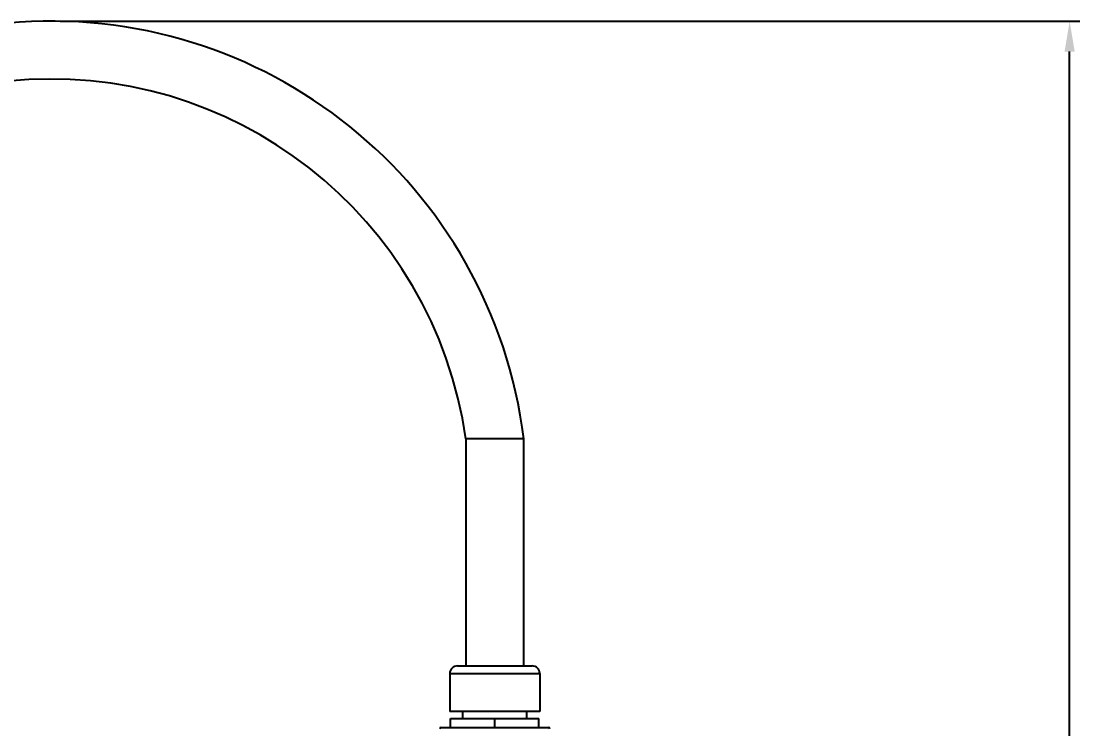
# Model space of a CAD drawing. Header units: millimetres. Extents: x 4086 to 8300, y 123 to 1549.
# Drawn here: x 6890.5 to 7098.9, y 1075.9 to 1215.3 of the extents above; entities that cross this region are included whole.
import ezdxf

# ---------------------------------------------------------------- set-up
doc = ezdxf.new("R2010")
doc.units = ezdxf.units.MM
doc.layers.add('轮廓实线层', color=7, linetype='Continuous', lineweight=30)
doc.styles.add('思源黑', font='SourceHanSansCN-Normal.ttf')
doc.dimstyles.new('尺寸标注_3_10比例', dxfattribs={"dimtxt": 7, "dimasz": 6, "dimexe": 2, "dimexo": 1.5, "dimgap": 1, "dimtad": 1, "dimdec": 1, "dimlfac": 3.333333, "dimdsep": 46, "dimtxsty": '思源黑', "dimcen": 0.09, "dimadec": 0, "dimazin": 0, "dimtp": 0.01, "dimtm": 0.01, "dimtfac": 1, "dimtdec": 1, "dimtofl": 0, "dimtmove": 0, "dimatfit": 3, "dimfxl": 0, "dimtolj": 1, "dimarcsym": 0})

# ---------------------------------------------------------------- blocks, each defined once
blk = doc.blocks.new('*D1400')
at = {"layer": 'Defpoints', "color": 0}
for p in [(6896.68, 1215.32), (7096.92, 1215.32), (6992.87, 872.56)]:
    blk.add_point(p, dxfattribs=at)
at = {"layer": '轮廓实线层', "color": 0, "lineweight": -2}
for p, q in [((6898.18, 1215.32), (7098.92, 1215.32)), ((7096.92, 878.56), (7096.92, 1209.32)), ((6994.37, 872.56), (7098.92, 872.56))]:
    blk.add_line(p, q, dxfattribs=at)
at = {"layer": '轮廓实线层', "color": 0}
for points in [[(7097.92, 1209.32), (7095.92, 1209.32), (7096.92, 1215.32)], [(7095.92, 878.56), (7097.92, 878.56), (7096.92, 872.56)]]:
    blk.add_solid(points, dxfattribs=at)
at = {"layer": '轮廓实线层', "color": 0, "insert": (7092.3, 1043.94), "char_height": 7, "attachment_point": 5, "rotation": 90, "style": '思源黑'}
blk.add_mtext('\\A1;\\A1;1140', dxfattribs=at)
blk = doc.blocks.new('*D1520')
at = {"color": 0, "lineweight": -2}
for p, q in [((6665.98, 1210.81), (6605.24, 1210.81)), ((6607.24, 1204.81), (6607.24, 878.56)), ((6934.86, 872.56), (6605.24, 872.56))]:
    blk.add_line(p, q, dxfattribs=at)
at = {"color": 0}
for points in [[(6608.24, 1204.81), (6606.24, 1204.81), (6607.24, 1210.81)], [(6606.24, 878.56), (6608.24, 878.56), (6607.24, 872.56)]]:
    blk.add_solid(points, dxfattribs=at)
at = {"layer": 'Defpoints', "color": 0}
for p in [(6667.48, 1210.81), (6607.24, 872.56), (6936.36, 872.56)]:
    blk.add_point(p, dxfattribs=at)
at = {"color": 0, "insert": (6602.62, 1041.68), "char_height": 7, "attachment_point": 5, "rotation": 90, "style": '思源黑'}
blk.add_mtext('\\A1;1127.5', dxfattribs=at)

msp = doc.modelspace()

# ---------------------------------------------------------------- linework, layer by layer
for p, q in [((6989.455, 1133.038), (6978.055, 1133.038)), ((6978.055, 1133.038), (6978.055, 1088.338)), ((6989.455, 1088.338), (6989.455, 1133.038)), ((6976.405, 1088.338), (6991.105, 1088.338)), ((6974.905, 1086.838), (6992.605, 1086.838)), ((6974.905, 1086.838), (6974.905, 1079.338)), ((6992.605, 1086.838), (6992.605, 1079.338)), ((6992.605, 1079.338), (6974.905, 1079.338)), ((6975.055, 1077.988), (6992.455, 1077.988)), ((6975.055, 1076.188), (6975.055, 1077.988)), ((6977.455, 1077.988), (6977.455, 1079.338)), ((6983.755, 1076.188), (6983.755, 1077.988)), ((6990.055, 1077.988), (6990.055, 1079.338)), ((6992.455, 1076.188), (6992.455, 1077.988)), ((6973.207, 1076.188), (6994.304, 1076.188))]:
    msp.add_line(p, q)
for centre, radius, start, end in [((6896.355, 1121.513), 93.811, 7.05681, 183.3724), ((6896.41, 1121.466), 82.461, 8.06681, 183.78853), ((6976.405, 1086.838), 1.5, 89.99998, 179.99998), ((6991.105, 1086.838), 1.5, 359.99998, 89.99998), ((6973.207, 1075.888), 0.3, 89.99998, 169.99998), ((6994.304, 1075.888), 0.3, 9.99998, 89.99998)]:
    msp.add_arc(centre, radius, start, end)

# ---------------------------------------------------------------- dimensions: what is measured, and where the dimension line sits
dim = msp.add_linear_dim(base=(6607.242, 872.556), p1=(6667.482, 1210.806), p2=(6936.355, 872.556), angle=90, dimstyle='尺寸标注_3_10比例')
dim.commit()
dim.dimension.update_dxf_attribs({"geometry": '*D1520', "text_midpoint": (6602.616, 1041.681)})
at = {"layer": '轮廓实线层'}
dim = msp.add_linear_dim(base=(7096.923, 1215.323), p1=(6992.874, 872.556), p2=(6896.68, 1215.323), angle=90, text='\\A1;1140', dimstyle='尺寸标注_3_10比例', override={"dimtxsty": '思源黑'}, dxfattribs=at)
dim.commit()
dim.dimension.update_dxf_attribs({"geometry": '*D1400', "text_midpoint": (7092.297, 1043.94)})

doc.saveas('drawing.dxf')
